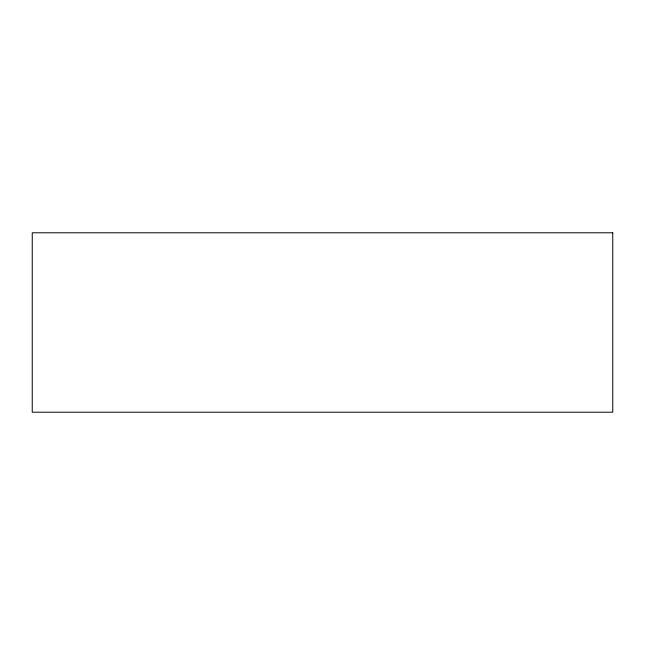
<?xml version="1.0" encoding="UTF-8"?>
<svg xmlns="http://www.w3.org/2000/svg" width="645" height="645" viewBox="0 0 645 645"><rect width="100%" height="100%" fill="white"/><g stroke="black" fill="none" stroke-linecap="round" stroke-linejoin="round"><path stroke-width="0.97" d="M612.75 232.789L32.25 232.789L32.25 412.211L612.75 412.211L612.75 232.789"/></g></svg>
